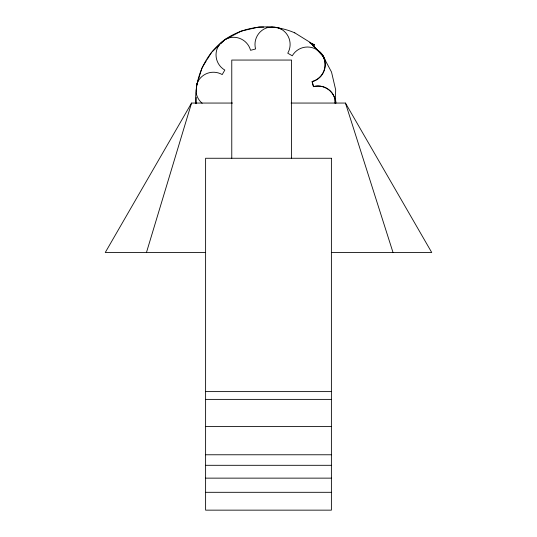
<?xml version="1.0" encoding="UTF-8"?>
<svg xmlns="http://www.w3.org/2000/svg" width="537" height="537" viewBox="0 0 537 537"><rect width="100%" height="100%" fill="white"/><g stroke="black" fill="none" stroke-linecap="round" stroke-linejoin="round"><path stroke-width="0.81" d="M195.864 103.554C194.112 78.979 204.805 54.344 224.808 39.644C245.187 25.548 272.118 22.923 294.813 32.878M196.059 103.668L196.26 97.372M196.441 91.84L196.649 85.37L201.966 67.837M335.054 103.225L334.893 98.989A17.567 17.567 0 0 0 313.38 86.571L312.031 81.543A17.567 17.567 0 0 0 322.697 55.794L310.178 42.43M335.242 103.339L335.685 89.894L331.524 72.059L322.891 55.908L320.099 52.27L316.266 49.364A17.567 17.567 0 0 0 292.269 55.794L287.765 53.197A17.567 17.567 0 0 0 277.099 27.447L277.293 27.562A17.567 17.567 0 0 1 281.529 29.313M197.106 83.913A17.567 17.567 0 0 0 196.649 85.37L196.233 91.283M146.46 252.504L191.541 103.057L232.528 103.057M312.964 45.907L313.642 44.403L309.943 42.738M313.762 46.39L314.44 44.886L313.642 44.403M191.541 103.057L105.259 252.504L205.611 252.504M202.409 67.132L206.362 60.768M207.242 59.352L211.638 52.284M212.209 51.747L219.109 45.283M220.868 43.638L224.808 39.644A17.567 17.567 0 0 1 250.564 50.31L255.585 48.961A17.567 17.567 0 0 1 268.003 27.447L270.004 27.327M225.003 39.765L221.365 42.557L218.384 46.075A17.567 17.567 0 0 0 224.815 70.072L222.204 74.576A17.567 17.567 0 0 0 196.461 85.255L196.649 85.37M225.735 39.369L241.153 31.126L258.988 26.964L263.707 27.119M268.198 27.562L272.742 26.964L277.293 27.562L266.855 27.219M291.088 103.057L345.459 103.057L431.741 252.504L331.389 252.504M205.611 391.607L331.389 391.607M205.611 399.387L331.389 399.387M205.611 426.6L331.389 426.6M205.611 454.772L331.389 454.772M205.611 465.304L331.389 465.304M205.611 478.138L331.389 478.138M205.611 492.308L331.389 492.308M310.01 42.893L314.44 44.886M322.697 55.794L322.891 55.908A17.567 17.567 0 0 1 312.225 81.658L313.568 86.685A17.567 17.567 0 0 1 335.088 99.103L335.685 103.648M294.625 32.757L310.366 42.544L322.891 55.908M345.459 103.057L393.024 252.504M196.227 92.532L196.468 94.351A17.567 17.567 0 0 0 202.14 103.252M291.571 158.261L291.571 60.057L231.769 60.057L231.769 158.261M317.058 49.84A17.567 17.567 0 0 1 325.241 60.506M269.299 27.602A17.567 17.567 0 0 1 272.346 27.199M273.87 27.199A17.567 17.567 0 0 1 276.911 27.602M335.37 99.278A17.567 17.567 0 0 1 335.954 103.064M331.389 158.261L205.611 158.261L205.611 510.15L331.389 510.15L331.389 158.261"/></g></svg>
